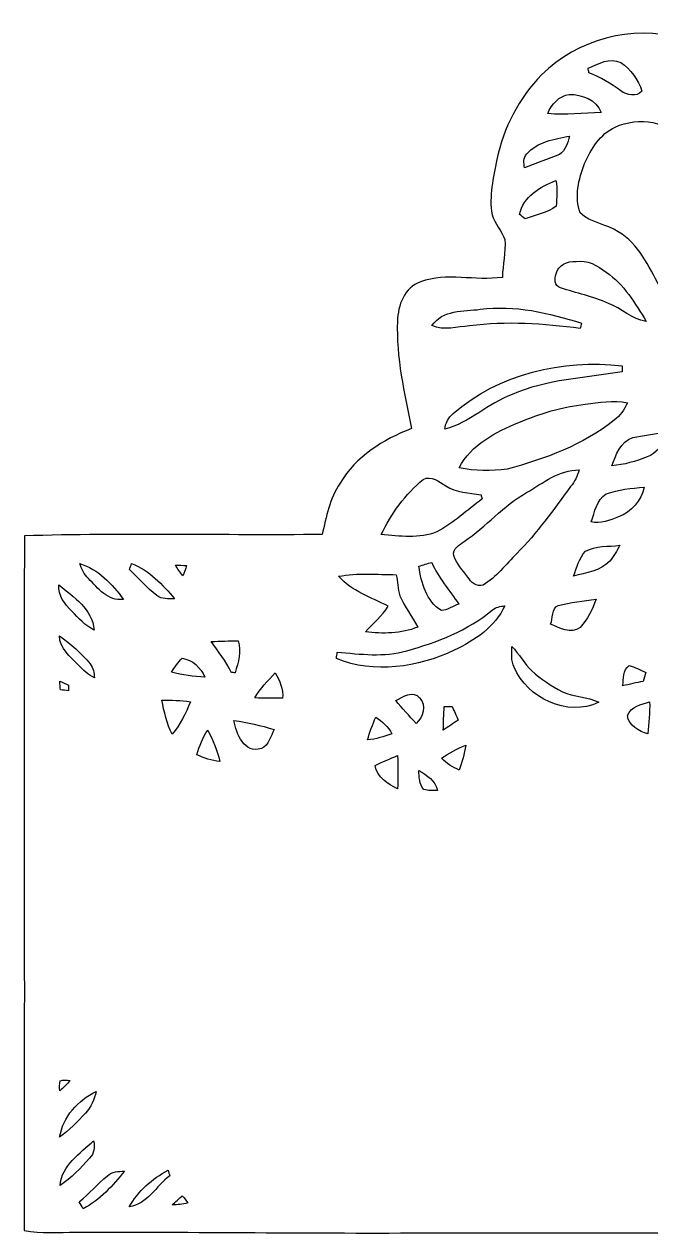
# Model space of a CAD drawing. Header units: centimetres. Extents: x -14.2 to 13.6, y -11.9 to 12.2.
# Drawn here: x -14.2 to -1.74, y -11.91 to 12.17 of the extents above; entities that cross this region are included whole.
import ezdxf

# ---------------------------------------------------------------- set-up
doc = ezdxf.new("R2010")
doc.units = ezdxf.units.CM
doc.header["$MEASUREMENT"] = 0
doc.layers.add('Camada 1', color=7, linetype='Continuous')

msp = doc.modelspace()

# ---------------------------------------------------------------- linework, layer by layer
at = {"layer": 'Camada 1', "color": 139}
for points, knots in [([(-3.91266, 11.16259), (-3.20322, 11.86074), (-2.11243, 12.16942), (-1.15006, 11.88508), (-1.15006, 11.88508), (-0.64276, 11.70517), (-0.13899, 11.44446), (0.1905, 11.0042), (0.1905, 11.0042), (0.30656, 10.87931), (0.39476, 10.69657), (0.57397, 10.65283), (0.57397, 10.65283), (0.96449, 11.03312), (1.42205, 11.37144), (1.95897, 11.5069), (1.95897, 11.5069), (2.36714, 11.63038), (2.80247, 11.62367), (3.22439, 11.5958), (3.22439, 11.5958), (3.86962, 11.50338), (4.46687, 11.14883), (4.8955, 10.66306), (4.8955, 10.66306), (5.58729, 9.89471), (5.76933, 8.77288), (5.56824, 7.78228), (5.56824, 7.78228), (5.53544, 7.50394), (5.38268, 7.23477), (5.15267, 7.07425), (5.15267, 7.07425), (4.91913, 6.97689), (4.63444, 6.90492), (4.3942, 7.02204), (4.3942, 7.02204), (4.16913, 7.13458), (3.94441, 7.31661), (3.89008, 7.57414), (3.89008, 7.57414), (3.81353, 8.09025), (4.00085, 8.61166), (3.88585, 9.12565), (3.88585, 9.12565), (3.77507, 9.51794), (3.41136, 9.8051), (3.01625, 9.8739), (3.01625, 9.8739), (2.48991, 10.02982), (1.93428, 9.69998), (1.66652, 9.25265), (1.66652, 9.25265), (1.45168, 8.8773), (1.49895, 8.42327), (1.5427, 8.01158), (1.5427, 8.01158), (1.61678, 7.77769), (1.92476, 7.87082), (2.09867, 7.85954), (2.09867, 7.85954), (2.46274, 7.89764), (2.80987, 7.73148), (3.10021, 7.52722), (3.10021, 7.52722), (3.32281, 7.36847), (3.42159, 7.09859), (3.60927, 6.9095), (3.60927, 6.9095), (3.89502, 6.79097), (4.23474, 6.83507), (4.50815, 6.67597), (4.50815, 6.67597), (4.68806, 6.57684), (4.78614, 6.37434), (4.82177, 6.17855), (4.82177, 6.17855), (4.87609, 5.74675), (4.76673, 5.31883), (4.68277, 4.89797), (4.68277, 4.89797), (4.5653, 4.40549), (4.44359, 3.90842), (4.22381, 3.44946), (4.22381, 3.44946), (4.12574, 3.24908), (3.99838, 3.06493), (3.88691, 2.87161), (3.88691, 2.87161), (4.04601, 2.84692), (4.21993, 2.79118), (4.37056, 2.8762), (4.37056, 2.8762), (4.76074, 3.06917), (5.1061, 3.44452), (5.57742, 3.41171), (5.57742, 3.41171), (5.92525, 3.43852), (6.25687, 3.26214), (6.48829, 3.01307), (6.48829, 3.01307), (6.72924, 2.74179), (6.82025, 2.38054), (6.91021, 2.03906), (6.91021, 2.03906), (9.138, 1.95933), (11.36967, 2.05881), (13.59782, 1.9879), (13.59782, 1.9879), (13.60276, -2.62114), (13.59605, -7.23018), (13.60135, -11.83922), (13.60135, -11.83922), (13.36886, -11.89073), (13.12933, -11.86356), (12.89367, -11.87662), (12.89367, -11.87662), (6.5793, -11.89567), (0.26458, -11.88685), (-6.05014, -11.88861), (-6.05014, -11.88861), (-8.42433, -11.90166), (-10.79782, -11.86744), (-13.17166, -11.87556), (-13.17166, -11.87556), (-13.51456, -11.87344), (-13.86205, -11.90731), (-14.20107, -11.83957), (-14.20107, -11.83957), (-14.19648, -7.23159), (-14.20142, -2.62361), (-14.1986, 1.98437), (-14.1986, 1.98437), (-12.22551, 2.04611), (-10.25031, 1.99178), (-8.27652, 2.0126), (-8.27652, 2.0126), (-8.19115, 2.3622), (-8.12659, 2.73015), (-7.9181, 3.03212), (-7.9181, 3.03212), (-7.61012, 3.56552), (-7.06049, 3.90384), (-6.49922, 4.11974), (-6.49922, 4.11974), (-6.63645, 4.82635), (-6.81143, 5.53544), (-6.77721, 6.26075), (-6.77721, 6.26075), (-6.77192, 6.57366), (-6.64034, 6.92855), (-6.32001, 7.04003), (-6.32001, 7.04003), (-5.79861, 7.23406), (-5.2331, 7.05132), (-4.6923, 7.12999), (-4.6923, 7.12999), (-4.6803, 7.38117), (-4.63127, 7.63058), (-4.64009, 7.88282), (-4.64009, 7.88282), (-4.7124, 8.05462), (-4.83482, 8.20244), (-4.89797, 8.37812), (-4.89797, 8.37812), (-4.96147, 8.74748), (-4.8708, 9.11472), (-4.80166, 9.47561), (-4.80166, 9.47561), (-4.67113, 10.10602), (-4.36033, 10.6994), (-3.91266, 11.16259), (-3.91266, 11.16259), (-3.91266, 11.16259), (-3.91266, 11.16259), (-3.91266, 11.16259)], [0, 0, 0, 0, 0.02222222, 0.02222222, 0.02222222, 0.02222222, 0.04444444, 0.04444444, 0.04444444, 0.04444444, 0.06666667, 0.06666667, 0.06666667, 0.06666667, 0.08888889, 0.08888889, 0.08888889, 0.08888889, 0.11111111, 0.11111111, 0.11111111, 0.11111111, 0.13333333, 0.13333333, 0.13333333, 0.13333333, 0.15555556, 0.15555556, 0.15555556, 0.15555556, 0.17777778, 0.17777778, 0.17777778, 0.17777778, 0.2, 0.2, 0.2, 0.2, 0.22222222, 0.22222222, 0.22222222, 0.22222222, 0.24444444, 0.24444444, 0.24444444, 0.24444444, 0.26666667, 0.26666667, 0.26666667, 0.26666667, 0.28888889, 0.28888889, 0.28888889, 0.28888889, 0.31111111, 0.31111111, 0.31111111, 0.31111111, 0.33333333, 0.33333333, 0.33333333, 0.33333333, 0.35555556, 0.35555556, 0.35555556, 0.35555556, 0.37777778, 0.37777778, 0.37777778, 0.37777778, 0.4, 0.4, 0.4, 0.4, 0.42222222, 0.42222222, 0.42222222, 0.42222222, 0.44444444, 0.44444444, 0.44444444, 0.44444444, 0.46666667, 0.46666667, 0.46666667, 0.46666667, 0.48888889, 0.48888889, 0.48888889, 0.48888889, 0.51111111, 0.51111111, 0.51111111, 0.51111111, 0.53333333, 0.53333333, 0.53333333, 0.53333333, 0.55555556, 0.55555556, 0.55555556, 0.55555556, 0.57777778, 0.57777778, 0.57777778, 0.57777778, 0.6, 0.6, 0.6, 0.6, 0.62222222, 0.62222222, 0.62222222, 0.62222222, 0.64444444, 0.64444444, 0.64444444, 0.64444444, 0.66666667, 0.66666667, 0.66666667, 0.66666667, 0.68888889, 0.68888889, 0.68888889, 0.68888889, 0.71111111, 0.71111111, 0.71111111, 0.71111111, 0.73333333, 0.73333333, 0.73333333, 0.73333333, 0.75555556, 0.75555556, 0.75555556, 0.75555556, 0.77777778, 0.77777778, 0.77777778, 0.77777778, 0.8, 0.8, 0.8, 0.8, 0.82222222, 0.82222222, 0.82222222, 0.82222222, 0.84444444, 0.84444444, 0.84444444, 0.84444444, 0.86666667, 0.86666667, 0.86666667, 0.86666667, 0.88888889, 0.88888889, 0.88888889, 0.88888889, 0.91111111, 0.91111111, 0.91111111, 0.91111111, 0.93333333, 0.93333333, 0.93333333, 0.93333333, 0.95555556, 0.95555556, 0.95555556, 0.95555556, 1, 1, 1, 1]), ([(-2.98626, 11.29594), (-2.98238, 11.27301), (-2.97427, 11.22715), (-2.97039, 11.20422), (-2.97039, 11.20422), (-2.74249, 11.11532), (-2.53189, 10.98867), (-2.33715, 10.84121), (-2.33715, 10.84121), (-2.21897, 10.75902), (-2.02177, 10.70963), (-1.91911, 10.83874), (-1.91911, 10.83874), (-1.98191, 11.06699), (-2.14454, 11.26948), (-2.33504, 11.40601), (-2.33504, 11.40601), (-2.55905, 11.51749), (-2.78201, 11.37885), (-2.98626, 11.29594), (-2.98626, 11.29594), (-2.98626, 11.29594), (-2.98626, 11.29594), (-2.98626, 11.29594)], [0, 0, 0, 0, 0.14285714, 0.14285714, 0.14285714, 0.14285714, 0.28571429, 0.28571429, 0.28571429, 0.28571429, 0.42857143, 0.42857143, 0.42857143, 0.42857143, 0.57142857, 0.57142857, 0.57142857, 0.57142857, 0.71428571, 0.71428571, 0.71428571, 0.71428571, 1, 1, 1, 1]), ([(-3.36197, 10.77277), (-3.56694, 10.7442), (-3.71404, 10.57416), (-3.7906, 10.39248), (-3.7906, 10.39248), (-3.43817, 10.35262), (-3.08187, 10.39918), (-2.72909, 10.4147), (-2.72909, 10.4147), (-2.81975, 10.67682), (-3.11256, 10.76783), (-3.36197, 10.77277), (-3.36197, 10.77277), (-3.36197, 10.77277), (-3.36197, 10.77277), (-3.36197, 10.77277)], [0, 0, 0, 0, 0.2, 0.2, 0.2, 0.2, 0.4, 0.4, 0.4, 0.4, 0.6, 0.6, 0.6, 0.6, 1, 1, 1, 1]), ([(-2.44722, 10.12084), (-2.75131, 9.98537), (-2.92488, 9.68269), (-3.05964, 9.39412), (-3.05964, 9.39412), (-3.17606, 9.08791), (-3.25967, 8.72948), (-3.14149, 8.41198), (-3.14149, 8.41198), (-2.93617, 8.20879), (-2.62079, 8.19432), (-2.38619, 8.03663), (-2.38619, 8.03663), (-1.97732, 7.79992), (-1.78153, 7.34836), (-1.56563, 6.95184), (-1.56563, 6.95184), (-1.53987, 6.95113), (-1.48802, 6.94972), (-1.46226, 6.94902), (-1.46226, 6.94902), (-1.18463, 7.50676), (-0.93169, 8.07861), (-0.71931, 8.66457), (-0.71931, 8.66457), (-0.63359, 9.07556), (-0.7426, 9.53699), (-1.05516, 9.82945), (-1.05516, 9.82945), (-1.37195, 10.24608), (-1.98755, 10.33251), (-2.44722, 10.12084), (-2.44722, 10.12084), (-2.44722, 10.12084), (-2.44722, 10.12084), (-2.44722, 10.12084)], [0, 0, 0, 0, 0.1, 0.1, 0.1, 0.1, 0.2, 0.2, 0.2, 0.2, 0.3, 0.3, 0.3, 0.3, 0.4, 0.4, 0.4, 0.4, 0.5, 0.5, 0.5, 0.5, 0.6, 0.6, 0.6, 0.6, 0.7, 0.7, 0.7, 0.7, 0.8, 0.8, 0.8, 0.8, 1, 1, 1, 1]), ([(-4.20758, 9.58568), (-4.28307, 9.5123), (-4.2605, 9.40505), (-4.25485, 9.31263), (-4.25485, 9.31263), (-4.02343, 9.404), (-3.7846, 9.47773), (-3.55671, 9.57862), (-3.55671, 9.57862), (-3.43394, 9.65694), (-3.38702, 9.80793), (-3.35527, 9.94233), (-3.35527, 9.94233), (-3.65725, 9.88236), (-3.99556, 9.83121), (-4.20758, 9.58568), (-4.20758, 9.58568), (-4.20758, 9.58568), (-4.20758, 9.58568), (-4.20758, 9.58568)], [0, 0, 0, 0, 0.16666667, 0.16666667, 0.16666667, 0.16666667, 0.33333333, 0.33333333, 0.33333333, 0.33333333, 0.5, 0.5, 0.5, 0.5, 0.66666667, 0.66666667, 0.66666667, 0.66666667, 1, 1, 1, 1]), ([(-4.3494, 8.38341), (-4.31165, 8.35307), (-4.2739, 8.32273), (-4.23651, 8.29239), (-4.23651, 8.29239), (-4.03472, 8.38341), (-3.79801, 8.40881), (-3.62126, 8.54604), (-3.62126, 8.54604), (-3.61033, 8.71643), (-3.59163, 8.89), (-3.62973, 9.05863), (-3.62973, 9.05863), (-3.93912, 8.92916), (-4.27602, 8.74183), (-4.3494, 8.38341), (-4.3494, 8.38341), (-4.3494, 8.38341), (-4.3494, 8.38341), (-4.3494, 8.38341)], [0, 0, 0, 0, 0.16666667, 0.16666667, 0.16666667, 0.16666667, 0.33333333, 0.33333333, 0.33333333, 0.33333333, 0.5, 0.5, 0.5, 0.5, 0.66666667, 0.66666667, 0.66666667, 0.66666667, 1, 1, 1, 1]), ([(-3.62162, 7.19843), (-3.66324, 7.10142), (-3.65301, 6.96489), (-3.53871, 6.92503), (-3.53871, 6.92503), (-3.22298, 6.81108), (-2.88713, 6.75816), (-2.58339, 6.60929), (-2.58339, 6.60929), (-2.32092, 6.51722), (-2.1149, 6.29461), (-1.83339, 6.25475), (-1.83339, 6.25475), (-2.04823, 6.61529), (-2.27436, 6.99029), (-2.62572, 7.23477), (-2.62572, 7.23477), (-2.80106, 7.35789), (-3.00108, 7.48982), (-3.22721, 7.44573), (-3.22721, 7.44573), (-3.39796, 7.46866), (-3.57999, 7.36917), (-3.62162, 7.19843), (-3.62162, 7.19843), (-3.62162, 7.19843), (-3.62162, 7.19843), (-3.62162, 7.19843)], [0, 0, 0, 0, 0.125, 0.125, 0.125, 0.125, 0.25, 0.25, 0.25, 0.25, 0.375, 0.375, 0.375, 0.375, 0.5, 0.5, 0.5, 0.5, 0.625, 0.625, 0.625, 0.625, 0.75, 0.75, 0.75, 0.75, 1, 1, 1, 1]), ([(-5.13186, 6.49393), (-5.45853, 6.4523), (-5.88539, 6.48758), (-6.09141, 6.17079), (-6.09141, 6.17079), (-5.85435, 6.06143), (-5.59047, 6.14539), (-5.34388, 6.1655), (-5.34388, 6.1655), (-4.61151, 6.26039), (-3.87068, 6.20995), (-3.14184, 6.11117), (-3.14184, 6.11117), (-3.13514, 6.13763), (-3.12208, 6.19125), (-3.11538, 6.21806), (-3.11538, 6.21806), (-3.76414, 6.42408), (-4.44712, 6.58565), (-5.13186, 6.49393), (-5.13186, 6.49393), (-5.13186, 6.49393), (-5.13186, 6.49393), (-5.13186, 6.49393)], [0, 0, 0, 0, 0.14285714, 0.14285714, 0.14285714, 0.14285714, 0.28571429, 0.28571429, 0.28571429, 0.28571429, 0.42857143, 0.42857143, 0.42857143, 0.42857143, 0.57142857, 0.57142857, 0.57142857, 0.57142857, 0.71428571, 0.71428571, 0.71428571, 0.71428571, 1, 1, 1, 1]), ([(-5.67161, 4.41784), (-5.76756, 4.33987), (-5.82577, 4.22804), (-5.83741, 4.10598), (-5.83741, 4.10598), (-5.34494, 4.23827), (-4.97452, 4.62456), (-4.49827, 4.79848), (-4.49827, 4.79848), (-3.80824, 5.10293), (-3.04447, 5.12586), (-2.31211, 5.25215), (-2.31211, 5.25215), (-2.31175, 5.28214), (-2.31175, 5.34247), (-2.3114, 5.37245), (-2.3114, 5.37245), (-3.49532, 5.50545), (-4.7625, 5.2137), (-5.67161, 4.41784), (-5.67161, 4.41784), (-5.67161, 4.41784), (-5.67161, 4.41784), (-5.67161, 4.41784)], [0, 0, 0, 0, 0.14285714, 0.14285714, 0.14285714, 0.14285714, 0.28571429, 0.28571429, 0.28571429, 0.28571429, 0.42857143, 0.42857143, 0.42857143, 0.42857143, 0.57142857, 0.57142857, 0.57142857, 0.57142857, 0.71428571, 0.71428571, 0.71428571, 0.71428571, 1, 1, 1, 1]), ([(-3.04588, 4.60445), (-3.50379, 4.55859), (-3.94264, 4.41431), (-4.36704, 4.24356), (-4.36704, 4.24356), (-4.82529, 4.05201), (-5.31283, 3.79906), (-5.55025, 3.33904), (-5.55025, 3.33904), (-5.23734, 3.27589), (-4.90961, 3.2699), (-4.59352, 3.31294), (-4.59352, 3.31294), (-3.84069, 3.51578), (-3.08751, 3.7973), (-2.46874, 4.28449), (-2.46874, 4.28449), (-2.34879, 4.37409), (-2.26342, 4.49933), (-2.20486, 4.63585), (-2.20486, 4.63585), (-2.4832, 4.69547), (-2.76789, 4.63656), (-3.04588, 4.60445), (-3.04588, 4.60445), (-3.04588, 4.60445), (-3.04588, 4.60445), (-3.04588, 4.60445)], [0, 0, 0, 0, 0.125, 0.125, 0.125, 0.125, 0.25, 0.25, 0.25, 0.25, 0.375, 0.375, 0.375, 0.375, 0.5, 0.5, 0.5, 0.5, 0.625, 0.625, 0.625, 0.625, 0.75, 0.75, 0.75, 0.75, 1, 1, 1, 1]), ([(-2.09832, 3.94017), (-2.34033, 3.86397), (-2.43664, 3.59551), (-2.5146, 3.37961), (-2.5146, 3.37961), (-2.27224, 3.40254), (-2.03623, 3.46639), (-1.80975, 3.55494), (-1.80975, 3.55494), (-1.63689, 3.63079), (-1.51836, 3.78531), (-1.38783, 3.91477), (-1.38783, 3.91477), (-1.41429, 3.96028), (-1.44039, 4.00544), (-1.46685, 4.05024), (-1.46685, 4.05024), (-1.67569, 4.00473), (-1.89054, 3.98956), (-2.09832, 3.94017), (-2.09832, 3.94017), (-2.09832, 3.94017), (-2.09832, 3.94017), (-2.09832, 3.94017)], [0, 0, 0, 0, 0.14285714, 0.14285714, 0.14285714, 0.14285714, 0.28571429, 0.28571429, 0.28571429, 0.28571429, 0.42857143, 0.42857143, 0.42857143, 0.42857143, 0.57142857, 0.57142857, 0.57142857, 0.57142857, 0.71428571, 0.71428571, 0.71428571, 0.71428571, 1, 1, 1, 1]), ([(-6.26639, 3.10974), (-6.62058, 2.81093), (-6.90457, 2.42711), (-7.10212, 2.00907), (-7.10212, 2.00907), (-6.73382, 1.98332), (-6.34647, 1.92193), (-5.99299, 2.06199), (-5.99299, 2.06199), (-5.66702, 2.24402), (-5.38833, 2.4952), (-5.09376, 2.72133), (-5.09376, 2.72133), (-5.0994, 2.74144), (-5.11069, 2.78165), (-5.11634, 2.80176), (-5.11634, 2.80176), (-5.35305, 2.84339), (-5.61022, 2.84621), (-5.81766, 2.98238), (-5.81766, 2.98238), (-5.95383, 3.05894), (-6.09917, 3.19158), (-6.26639, 3.10974), (-6.26639, 3.10974), (-6.26639, 3.10974), (-6.26639, 3.10974), (-6.26639, 3.10974)], [0, 0, 0, 0, 0.125, 0.125, 0.125, 0.125, 0.25, 0.25, 0.25, 0.25, 0.375, 0.375, 0.375, 0.375, 0.5, 0.5, 0.5, 0.5, 0.625, 0.625, 0.625, 0.625, 0.75, 0.75, 0.75, 0.75, 1, 1, 1, 1]), ([(-4.20899, 2.84797), (-4.67325, 2.58727), (-5.01297, 2.1657), (-5.45359, 1.87325), (-5.45359, 1.87325), (-5.54143, 1.8101), (-5.68819, 1.72614), (-5.65644, 1.59279), (-5.65644, 1.59279), (-5.60599, 1.4284), (-5.47582, 1.30281), (-5.38021, 1.16346), (-5.38021, 1.16346), (-5.322, 1.06468), (-5.19783, 0.96661), (-5.07682, 1.00436), (-5.07682, 1.00436), (-4.80801, 1.15958), (-4.62068, 1.41922), (-4.40337, 1.63407), (-4.40337, 1.63407), (-4.0005, 2.0387), (-3.67206, 2.50649), (-3.33481, 2.9651), (-3.33481, 2.9651), (-3.25367, 3.06211), (-3.20322, 3.17853), (-3.16477, 3.29741), (-3.16477, 3.29741), (-3.56059, 3.30129), (-3.88161, 3.03636), (-4.20899, 2.84797), (-4.20899, 2.84797), (-4.20899, 2.84797), (-4.20899, 2.84797), (-4.20899, 2.84797)], [0, 0, 0, 0, 0.1, 0.1, 0.1, 0.1, 0.2, 0.2, 0.2, 0.2, 0.3, 0.3, 0.3, 0.3, 0.4, 0.4, 0.4, 0.4, 0.5, 0.5, 0.5, 0.5, 0.6, 0.6, 0.6, 0.6, 0.7, 0.7, 0.7, 0.7, 0.8, 0.8, 0.8, 0.8, 1, 1, 1, 1]), ([(-2.62749, 2.81869), (-2.81622, 2.70016), (-2.85468, 2.45851), (-2.92664, 2.26413), (-2.92664, 2.26413), (-2.73897, 2.21615), (-2.55552, 2.29588), (-2.38513, 2.36573), (-2.38513, 2.36573), (-2.12937, 2.45533), (-1.92123, 2.68781), (-1.87113, 2.95557), (-1.87113, 2.95557), (-2.12513, 2.92982), (-2.38725, 2.91183), (-2.62749, 2.81869), (-2.62749, 2.81869), (-2.62749, 2.81869), (-2.62749, 2.81869), (-2.62749, 2.81869)], [0, 0, 0, 0, 0.16666667, 0.16666667, 0.16666667, 0.16666667, 0.33333333, 0.33333333, 0.33333333, 0.33333333, 0.5, 0.5, 0.5, 0.5, 0.66666667, 0.66666667, 0.66666667, 0.66666667, 1, 1, 1, 1]), ([(-3.03742, 1.67852), (-3.169, 1.54587), (-3.20922, 1.35149), (-3.27731, 1.18286), (-3.27731, 1.18286), (-3.0293, 1.25095), (-2.74567, 1.28482), (-2.55764, 1.48026), (-2.55764, 1.48026), (-2.47474, 1.57551), (-2.41441, 1.68769), (-2.35444, 1.79811), (-2.35444, 1.79811), (-2.57951, 1.76636), (-2.83386, 1.7974), (-3.03742, 1.67852), (-3.03742, 1.67852), (-3.03742, 1.67852), (-3.03742, 1.67852), (-3.03742, 1.67852)], [0, 0, 0, 0, 0.16666667, 0.16666667, 0.16666667, 0.16666667, 0.33333333, 0.33333333, 0.33333333, 0.33333333, 0.5, 0.5, 0.5, 0.5, 0.66666667, 0.66666667, 0.66666667, 0.66666667, 1, 1, 1, 1]), ([(-6.35106, 1.37901), (-6.30449, 1.05198), (-6.2036, 0.68121), (-5.90374, 0.49636), (-5.90374, 0.49636), (-5.7792, 0.50447), (-5.67478, 0.58843), (-5.55872, 0.62512), (-5.55872, 0.62512), (-5.74322, 0.89958), (-5.96512, 1.15111), (-6.09776, 1.45732), (-6.09776, 1.45732), (-6.18278, 1.43334), (-6.2671, 1.40652), (-6.35106, 1.37901), (-6.35106, 1.37901), (-6.35106, 1.37901), (-6.35106, 1.37901), (-6.35106, 1.37901)], [0, 0, 0, 0, 0.16666667, 0.16666667, 0.16666667, 0.16666667, 0.33333333, 0.33333333, 0.33333333, 0.33333333, 0.5, 0.5, 0.5, 0.5, 0.66666667, 0.66666667, 0.66666667, 0.66666667, 1, 1, 1, 1]), ([(-13.09793, 1.43404), (-13.06265, 1.32292), (-13.00868, 1.21814), (-12.92366, 1.13594), (-12.92366, 1.13594), (-12.73916, 0.93945), (-12.53102, 0.68016), (-12.22904, 0.72143), (-12.22904, 0.72143), (-12.44635, 1.02588), (-12.73386, 1.3208), (-13.09793, 1.43404), (-13.09793, 1.43404), (-13.09793, 1.43404), (-13.09793, 1.43404), (-13.09793, 1.43404)], [0, 0, 0, 0, 0.2, 0.2, 0.2, 0.2, 0.4, 0.4, 0.4, 0.4, 0.6, 0.6, 0.6, 0.6, 1, 1, 1, 1]), ([(-12.06641, 1.43404), (-12.08052, 1.39418), (-12.09463, 1.35361), (-12.1091, 1.31339), (-12.1091, 1.31339), (-11.92424, 1.14512), (-11.76584, 0.94756), (-11.56582, 0.79657), (-11.56582, 0.79657), (-11.46492, 0.71649), (-11.33087, 0.73801), (-11.21022, 0.72849), (-11.21022, 0.72849), (-11.44517, 1.01494), (-11.71363, 1.29752), (-12.06641, 1.43404), (-12.06641, 1.43404), (-12.06641, 1.43404), (-12.06641, 1.43404), (-12.06641, 1.43404)], [0, 0, 0, 0, 0.16666667, 0.16666667, 0.16666667, 0.16666667, 0.33333333, 0.33333333, 0.33333333, 0.33333333, 0.5, 0.5, 0.5, 0.5, 0.66666667, 0.66666667, 0.66666667, 0.66666667, 1, 1, 1, 1]), ([(-11.19575, 1.4037), (-11.15166, 1.32856), (-11.10509, 1.25448), (-11.04794, 1.18851), (-11.04794, 1.18851), (-11.01725, 1.25448), (-10.99502, 1.32433), (-10.97315, 1.39347), (-10.97315, 1.39347), (-11.04723, 1.39771), (-11.12167, 1.40123), (-11.19575, 1.4037), (-11.19575, 1.4037), (-11.19575, 1.4037), (-11.19575, 1.4037), (-11.19575, 1.4037)], [0, 0, 0, 0, 0.2, 0.2, 0.2, 0.2, 0.4, 0.4, 0.4, 0.4, 0.6, 0.6, 0.6, 0.6, 1, 1, 1, 1]), ([(-7.94914, 1.17969), (-7.68456, 0.88477), (-7.30215, 0.75882), (-6.95995, 0.5842), (-6.95995, 0.5842), (-7.08625, 0.39229), (-7.26264, 0.24236), (-7.41609, 0.07338), (-7.41609, 0.07338), (-7.06825, 0.03316), (-6.70419, 0.03457), (-6.37505, 0.16863), (-6.37505, 0.16863), (-6.48758, 0.38029), (-6.63328, 0.57291), (-6.72888, 0.7934), (-6.72888, 0.7934), (-6.77227, 0.92886), (-6.77898, 1.07209), (-6.80085, 1.21179), (-6.80085, 1.21179), (-7.18291, 1.21638), (-7.57132, 1.2506), (-7.94914, 1.17969), (-7.94914, 1.17969), (-7.94914, 1.17969), (-7.94914, 1.17969), (-7.94914, 1.17969)], [0, 0, 0, 0, 0.125, 0.125, 0.125, 0.125, 0.25, 0.25, 0.25, 0.25, 0.375, 0.375, 0.375, 0.375, 0.5, 0.5, 0.5, 0.5, 0.625, 0.625, 0.625, 0.625, 0.75, 0.75, 0.75, 0.75, 1, 1, 1, 1]), ([(-13.51139, 1.00718), (-13.53185, 0.79869), (-13.39568, 0.62583), (-13.25527, 0.48613), (-13.25527, 0.48613), (-13.11522, 0.35207), (-12.99104, 0.19191), (-12.80936, 0.11077), (-12.80936, 0.11077), (-12.84852, 0.52282), (-13.21611, 0.77047), (-13.51139, 1.00718), (-13.51139, 1.00718), (-13.51139, 1.00718), (-13.51139, 1.00718), (-13.51139, 1.00718)], [0, 0, 0, 0, 0.2, 0.2, 0.2, 0.2, 0.4, 0.4, 0.4, 0.4, 0.6, 0.6, 0.6, 0.6, 1, 1, 1, 1]), ([(-3.58175, 0.5969), (-3.72251, 0.54116), (-3.67806, 0.33196), (-3.73451, 0.22966), (-3.73451, 0.22966), (-3.55671, 0.15381), (-3.32705, 0.01376), (-3.14466, 0.16369), (-3.14466, 0.16369), (-2.99791, 0.31926), (-2.89842, 0.5207), (-2.82892, 0.72319), (-2.82892, 0.72319), (-3.08081, 0.68933), (-3.33657, 0.66569), (-3.58175, 0.5969), (-3.58175, 0.5969), (-3.58175, 0.5969), (-3.58175, 0.5969), (-3.58175, 0.5969)], [0, 0, 0, 0, 0.16666667, 0.16666667, 0.16666667, 0.16666667, 0.33333333, 0.33333333, 0.33333333, 0.33333333, 0.5, 0.5, 0.5, 0.5, 0.66666667, 0.66666667, 0.66666667, 0.66666667, 1, 1, 1, 1]), ([(-4.89373, 0.50553), (-5.38268, 0.09772), (-5.9884, -0.13264), (-6.59412, -0.30162), (-6.59412, -0.30162), (-7.04427, -0.43603), (-7.51628, -0.36724), (-7.97454, -0.32949), (-7.97454, -0.32949), (-7.98089, -0.37183), (-7.98689, -0.41416), (-7.99289, -0.45649), (-7.99289, -0.45649), (-7.24147, -0.76764), (-6.37046, -0.63147), (-5.6515, -0.29281), (-5.6515, -0.29281), (-5.24545, -0.10231), (-4.83588, 0.17321), (-4.64326, 0.59302), (-4.64326, 0.59302), (-4.73181, 0.58138), (-4.82424, 0.56586), (-4.89373, 0.50553), (-4.89373, 0.50553), (-4.89373, 0.50553), (-4.89373, 0.50553), (-4.89373, 0.50553)], [0, 0, 0, 0, 0.125, 0.125, 0.125, 0.125, 0.25, 0.25, 0.25, 0.25, 0.375, 0.375, 0.375, 0.375, 0.5, 0.5, 0.5, 0.5, 0.625, 0.625, 0.625, 0.625, 0.75, 0.75, 0.75, 0.75, 1, 1, 1, 1]), ([(-13.50257, -0.00776), (-13.4934, -0.26423), (-13.28314, -0.41557), (-13.12651, -0.58526), (-13.12651, -0.58526), (-13.03231, -0.68509), (-12.9286, -0.77717), (-12.80583, -0.84102), (-12.80583, -0.84102), (-12.81395, -0.74471), (-12.82488, -0.64135), (-12.89156, -0.5655), (-12.89156, -0.5655), (-13.06442, -0.34925), (-13.2715, -0.16051), (-13.50257, -0.00776), (-13.50257, -0.00776), (-13.50257, -0.00776), (-13.50257, -0.00776), (-13.50257, -0.00776)], [0, 0, 0, 0, 0.16666667, 0.16666667, 0.16666667, 0.16666667, 0.33333333, 0.33333333, 0.33333333, 0.33333333, 0.5, 0.5, 0.5, 0.5, 0.66666667, 0.66666667, 0.66666667, 0.66666667, 1, 1, 1, 1]), ([(-10.48138, -0.11924), (-10.34027, -0.31644), (-10.19069, -0.51012), (-10.08768, -0.7306), (-10.08768, -0.7306), (-10.06722, -0.73307), (-10.02665, -0.73836), (-10.00654, -0.74083), (-10.00654, -0.74083), (-9.94375, -0.53446), (-9.88201, -0.31679), (-9.94516, -0.10195), (-9.94516, -0.10195), (-10.12366, -0.10689), (-10.30287, -0.11218), (-10.48138, -0.11924), (-10.48138, -0.11924), (-10.48138, -0.11924), (-10.48138, -0.11924), (-10.48138, -0.11924)], [0, 0, 0, 0, 0.16666667, 0.16666667, 0.16666667, 0.16666667, 0.33333333, 0.33333333, 0.33333333, 0.33333333, 0.5, 0.5, 0.5, 0.5, 0.66666667, 0.66666667, 0.66666667, 0.66666667, 1, 1, 1, 1]), ([(-4.50356, -0.21414), (-4.50462, -0.35348), (-4.52296, -0.50094), (-4.46017, -0.63006), (-4.46017, -0.63006), (-4.19417, -1.24284), (-3.40113, -1.62913), (-2.77389, -1.3275), (-2.77389, -1.3275), (-3.00037, -1.20791), (-3.2706, -1.2319), (-3.4985, -1.11654), (-3.4985, -1.11654), (-3.71828, -1.00577), (-3.92077, -0.86219), (-4.10739, -0.70273), (-4.10739, -0.70273), (-4.25979, -0.55739), (-4.3568, -0.36512), (-4.50356, -0.21414), (-4.50356, -0.21414), (-4.50356, -0.21414), (-4.50356, -0.21414), (-4.50356, -0.21414)], [0, 0, 0, 0, 0.14285714, 0.14285714, 0.14285714, 0.14285714, 0.28571429, 0.28571429, 0.28571429, 0.28571429, 0.42857143, 0.42857143, 0.42857143, 0.42857143, 0.57142857, 0.57142857, 0.57142857, 0.57142857, 0.71428571, 0.71428571, 0.71428571, 0.71428571, 1, 1, 1, 1]), ([(-11.0617, -0.45085), (-11.14531, -0.53305), (-11.21198, -0.63077), (-11.27231, -0.73096), (-11.27231, -0.73096), (-11.05394, -0.77929), (-10.83239, -0.82338), (-10.60803, -0.82585), (-10.60803, -0.82585), (-10.69269, -0.64029), (-10.84897, -0.47696), (-11.0617, -0.45085), (-11.0617, -0.45085), (-11.0617, -0.45085), (-11.0617, -0.45085), (-11.0617, -0.45085)], [0, 0, 0, 0, 0.2, 0.2, 0.2, 0.2, 0.4, 0.4, 0.4, 0.4, 0.6, 0.6, 0.6, 0.6, 1, 1, 1, 1]), ([(-2.29976, -0.99801), (-2.16253, -0.97155), (-2.02706, -0.93874), (-1.89018, -0.91087), (-1.89018, -0.91087), (-1.87396, -0.8509), (-1.85737, -0.79128), (-1.84044, -0.73166), (-1.84044, -0.73166), (-1.9491, -0.68298), (-2.05564, -0.62724), (-2.17029, -0.59478), (-2.17029, -0.59478), (-2.29835, -0.68509), (-2.27542, -0.86501), (-2.29976, -0.99801), (-2.29976, -0.99801), (-2.29976, -0.99801), (-2.29976, -0.99801), (-2.29976, -0.99801)], [0, 0, 0, 0, 0.16666667, 0.16666667, 0.16666667, 0.16666667, 0.33333333, 0.33333333, 0.33333333, 0.33333333, 0.5, 0.5, 0.5, 0.5, 0.66666667, 0.66666667, 0.66666667, 0.66666667, 1, 1, 1, 1]), ([(-13.4934, -0.90911), (-13.48987, -0.96591), (-13.48563, -1.0227), (-13.4814, -1.07985), (-13.4814, -1.07985), (-13.42707, -1.08585), (-13.37239, -1.09185), (-13.31771, -1.0982), (-13.31771, -1.0982), (-13.31771, -1.06997), (-13.31771, -1.01424), (-13.31771, -0.98601), (-13.31771, -0.98601), (-13.37627, -0.95991), (-13.43483, -0.93416), (-13.4934, -0.90911), (-13.4934, -0.90911), (-13.4934, -0.90911), (-13.4934, -0.90911), (-13.4934, -0.90911)], [0, 0, 0, 0, 0.16666667, 0.16666667, 0.16666667, 0.16666667, 0.33333333, 0.33333333, 0.33333333, 0.33333333, 0.5, 0.5, 0.5, 0.5, 0.66666667, 0.66666667, 0.66666667, 0.66666667, 1, 1, 1, 1]), ([(-9.61249, -1.24107), (-9.4294, -1.2506), (-9.24595, -1.24954), (-9.06251, -1.24495), (-9.06251, -1.24495), (-9.04769, -1.06468), (-9.12177, -0.89852), (-9.2075, -0.74471), (-9.2075, -0.74471), (-9.35355, -0.90029), (-9.51053, -1.05128), (-9.61249, -1.24107), (-9.61249, -1.24107), (-9.61249, -1.24107), (-9.61249, -1.24107), (-9.61249, -1.24107)], [0, 0, 0, 0, 0.2, 0.2, 0.2, 0.2, 0.4, 0.4, 0.4, 0.4, 0.6, 0.6, 0.6, 0.6, 1, 1, 1, 1]), ([(-6.81214, -1.29399), (-6.6809, -1.44886), (-6.54262, -1.59702), (-6.40891, -1.74942), (-6.40891, -1.74942), (-6.26357, -1.62595), (-6.19654, -1.39418), (-6.338, -1.24072), (-6.338, -1.24072), (-6.45865, -1.07703), (-6.67597, -1.21955), (-6.81214, -1.29399), (-6.81214, -1.29399), (-6.81214, -1.29399), (-6.81214, -1.29399), (-6.81214, -1.29399)], [0, 0, 0, 0, 0.2, 0.2, 0.2, 0.2, 0.4, 0.4, 0.4, 0.4, 0.6, 0.6, 0.6, 0.6, 1, 1, 1, 1]), ([(-11.46457, -1.28517), (-11.418, -1.51659), (-11.36897, -1.75366), (-11.25714, -1.96391), (-11.25714, -1.96391), (-11.09839, -1.77236), (-10.99044, -1.54622), (-10.8966, -1.31762), (-10.8966, -1.31762), (-11.08357, -1.28305), (-11.27513, -1.2894), (-11.46457, -1.28517), (-11.46457, -1.28517), (-11.46457, -1.28517), (-11.46457, -1.28517), (-11.46457, -1.28517)], [0, 0, 0, 0, 0.2, 0.2, 0.2, 0.2, 0.4, 0.4, 0.4, 0.4, 0.6, 0.6, 0.6, 0.6, 1, 1, 1, 1]), ([(-5.84729, -1.41323), (-5.85893, -1.56916), (-5.86246, -1.72544), (-5.86634, -1.88207), (-5.86634, -1.88207), (-5.76721, -1.81681), (-5.66949, -1.74907), (-5.57036, -1.68416), (-5.57036, -1.68416), (-5.60775, -1.59103), (-5.64938, -1.50001), (-5.69277, -1.41005), (-5.69277, -1.41005), (-5.74463, -1.41076), (-5.79614, -1.41182), (-5.84729, -1.41323), (-5.84729, -1.41323), (-5.84729, -1.41323), (-5.84729, -1.41323), (-5.84729, -1.41323)], [0, 0, 0, 0, 0.16666667, 0.16666667, 0.16666667, 0.16666667, 0.33333333, 0.33333333, 0.33333333, 0.33333333, 0.5, 0.5, 0.5, 0.5, 0.66666667, 0.66666667, 0.66666667, 0.66666667, 1, 1, 1, 1]), ([(-2.2031, -1.59032), (-2.18334, -1.79493), (-1.97626, -1.90359), (-1.80022, -1.95721), (-1.80022, -1.95721), (-1.78329, -1.74449), (-1.75542, -1.53247), (-1.76389, -1.31939), (-1.76389, -1.31939), (-1.92511, -1.37195), (-2.13501, -1.41111), (-2.2031, -1.59032), (-2.2031, -1.59032), (-2.2031, -1.59032), (-2.2031, -1.59032), (-2.2031, -1.59032)], [0, 0, 0, 0, 0.2, 0.2, 0.2, 0.2, 0.4, 0.4, 0.4, 0.4, 0.6, 0.6, 0.6, 0.6, 1, 1, 1, 1]), ([(-7.21007, -1.62278), (-7.2704, -1.772), (-7.33072, -1.92158), (-7.37447, -2.0768), (-7.37447, -2.0768), (-7.20795, -2.0641), (-7.04956, -2.00872), (-6.89151, -1.95756), (-6.89151, -1.95756), (-6.95854, -1.81222), (-7.07954, -1.70815), (-7.21007, -1.62278), (-7.21007, -1.62278), (-7.21007, -1.62278), (-7.21007, -1.62278), (-7.21007, -1.62278)], [0, 0, 0, 0, 0.2, 0.2, 0.2, 0.2, 0.4, 0.4, 0.4, 0.4, 0.6, 0.6, 0.6, 0.6, 1, 1, 1, 1]), ([(-10.55123, -1.87995), (-10.6486, -2.032), (-10.71986, -2.19851), (-10.77066, -2.37137), (-10.77066, -2.37137), (-10.62637, -2.44052), (-10.47291, -2.48602), (-10.31346, -2.50507), (-10.31346, -2.50507), (-10.35826, -2.28529), (-10.45069, -2.07892), (-10.55123, -1.87995), (-10.55123, -1.87995), (-10.55123, -1.87995), (-10.55123, -1.87995), (-10.55123, -1.87995)], [0, 0, 0, 0, 0.2, 0.2, 0.2, 0.2, 0.4, 0.4, 0.4, 0.4, 0.6, 0.6, 0.6, 0.6, 1, 1, 1, 1]), ([(-10.03088, -1.68981), (-9.98008, -1.95368), (-9.82874, -2.36185), (-9.48549, -2.24719), (-9.48549, -2.24719), (-9.33732, -2.18616), (-9.29887, -2.0006), (-9.22902, -1.86937), (-9.22902, -1.86937), (-9.49148, -1.78964), (-9.75854, -1.72402), (-10.03088, -1.68981), (-10.03088, -1.68981), (-10.03088, -1.68981), (-10.03088, -1.68981), (-10.03088, -1.68981)], [0, 0, 0, 0, 0.2, 0.2, 0.2, 0.2, 0.4, 0.4, 0.4, 0.4, 0.6, 0.6, 0.6, 0.6, 1, 1, 1, 1]), ([(-7.22418, -2.58833), (-7.18291, -2.82787), (-6.97018, -2.9464), (-6.7758, -3.05082), (-6.7758, -3.05082), (-6.76804, -2.83034), (-6.76839, -2.6102), (-6.77545, -2.39007), (-6.77545, -2.39007), (-6.93032, -2.44369), (-7.07602, -2.51919), (-7.22418, -2.58833), (-7.22418, -2.58833), (-7.22418, -2.58833), (-7.22418, -2.58833), (-7.22418, -2.58833)], [0, 0, 0, 0, 0.2, 0.2, 0.2, 0.2, 0.4, 0.4, 0.4, 0.4, 0.6, 0.6, 0.6, 0.6, 1, 1, 1, 1]), ([(-5.90479, -2.44263), (-5.80355, -2.54388), (-5.68113, -2.62043), (-5.55025, -2.67794), (-5.55025, -2.67794), (-5.4931, -2.51672), (-5.4483, -2.35091), (-5.41831, -2.18228), (-5.41831, -2.18228), (-5.59153, -2.24649), (-5.75098, -2.34139), (-5.90479, -2.44263), (-5.90479, -2.44263), (-5.90479, -2.44263), (-5.90479, -2.44263), (-5.90479, -2.44263)], [0, 0, 0, 0, 0.2, 0.2, 0.2, 0.2, 0.4, 0.4, 0.4, 0.4, 0.6, 0.6, 0.6, 0.6, 1, 1, 1, 1]), ([(-6.35141, -2.68287), (-6.35423, -2.81481), (-6.34012, -2.95381), (-6.25687, -3.06317), (-6.25687, -3.06317), (-6.16797, -3.09492), (-6.07236, -3.08434), (-5.97994, -3.08292), (-5.97994, -3.08292), (-6.02862, -2.89278), (-6.19266, -2.77918), (-6.35141, -2.68287), (-6.35141, -2.68287), (-6.35141, -2.68287), (-6.35141, -2.68287), (-6.35141, -2.68287)], [0, 0, 0, 0, 0.2, 0.2, 0.2, 0.2, 0.4, 0.4, 0.4, 0.4, 0.6, 0.6, 0.6, 0.6, 1, 1, 1, 1]), ([(-13.48881, -8.85966), (-13.50257, -8.92598), (-13.49869, -8.99442), (-13.4941, -9.0618), (-13.4941, -9.0618), (-13.42178, -8.99583), (-13.35264, -8.92669), (-13.28667, -8.85437), (-13.28667, -8.85437), (-13.35405, -8.84978), (-13.42213, -8.8459), (-13.48881, -8.85966), (-13.48881, -8.85966), (-13.48881, -8.85966), (-13.48881, -8.85966), (-13.48881, -8.85966)], [0, 0, 0, 0, 0.2, 0.2, 0.2, 0.2, 0.4, 0.4, 0.4, 0.4, 0.6, 0.6, 0.6, 0.6, 1, 1, 1, 1]), ([(-13.49763, -9.98185), (-13.30254, -9.85061), (-13.14415, -9.67458), (-12.98328, -9.50524), (-12.98328, -9.50524), (-12.86792, -9.38742), (-12.80548, -9.23078), (-12.77338, -9.07168), (-12.77338, -9.07168), (-13.12686, -9.2463), (-13.43413, -9.58356), (-13.49763, -9.98185), (-13.49763, -9.98185), (-13.49763, -9.98185), (-13.49763, -9.98185), (-13.49763, -9.98185)], [0, 0, 0, 0, 0.2, 0.2, 0.2, 0.2, 0.4, 0.4, 0.4, 0.4, 0.6, 0.6, 0.6, 0.6, 1, 1, 1, 1]), ([(-13.48528, -10.94352), (-13.26338, -10.79465), (-13.07853, -10.59674), (-12.89967, -10.40059), (-12.89967, -10.40059), (-12.81006, -10.30887), (-12.79419, -10.18011), (-12.821, -10.05981), (-12.821, -10.05981), (-13.09229, -10.30499), (-13.46023, -10.5477), (-13.48528, -10.94352), (-13.48528, -10.94352), (-13.48528, -10.94352), (-13.48528, -10.94352), (-13.48528, -10.94352)], [0, 0, 0, 0, 0.2, 0.2, 0.2, 0.2, 0.4, 0.4, 0.4, 0.4, 0.6, 0.6, 0.6, 0.6, 1, 1, 1, 1]), ([(-12.54795, -10.75196), (-12.74163, -10.91847), (-12.91025, -11.1125), (-13.10993, -11.27266), (-13.10993, -11.27266), (-13.08206, -11.31746), (-13.05419, -11.36191), (-13.02632, -11.40742), (-13.02632, -11.40742), (-12.69365, -11.2335), (-12.43718, -10.95022), (-12.20893, -10.65918), (-12.20893, -10.65918), (-12.32605, -10.66482), (-12.45552, -10.66941), (-12.54795, -10.75196), (-12.54795, -10.75196), (-12.54795, -10.75196), (-12.54795, -10.75196), (-12.54795, -10.75196)], [0, 0, 0, 0, 0.16666667, 0.16666667, 0.16666667, 0.16666667, 0.33333333, 0.33333333, 0.33333333, 0.33333333, 0.5, 0.5, 0.5, 0.5, 0.66666667, 0.66666667, 0.66666667, 0.66666667, 1, 1, 1, 1]), ([(-12.11368, -11.37285), (-11.75208, -11.3217), (-11.57852, -10.95234), (-11.30512, -10.75302), (-11.30512, -10.75302), (-11.31393, -10.72515), (-11.33157, -10.66976), (-11.34039, -10.64189), (-11.34039, -10.64189), (-11.65578, -10.80699), (-11.94117, -11.06099), (-12.11368, -11.37285), (-12.11368, -11.37285), (-12.11368, -11.37285), (-12.11368, -11.37285), (-12.11368, -11.37285)], [0, 0, 0, 0, 0.2, 0.2, 0.2, 0.2, 0.4, 0.4, 0.4, 0.4, 0.6, 0.6, 0.6, 0.6, 1, 1, 1, 1]), ([(-11.05888, -11.1513), (-11.10862, -11.19681), (-11.20845, -11.28748), (-11.2582, -11.33298), (-11.2582, -11.33298), (-11.15413, -11.33298), (-11.05112, -11.31676), (-10.94987, -11.29347), (-10.94987, -11.29347), (-10.98444, -11.24444), (-11.01831, -11.19505), (-11.05888, -11.1513), (-11.05888, -11.1513), (-11.05888, -11.1513), (-11.05888, -11.1513), (-11.05888, -11.1513)], [0, 0, 0, 0, 0.2, 0.2, 0.2, 0.2, 0.4, 0.4, 0.4, 0.4, 0.6, 0.6, 0.6, 0.6, 1, 1, 1, 1])]:
    msp.add_open_spline(points, degree=3, knots=knots, dxfattribs=at)

doc.saveas('drawing.dxf')
